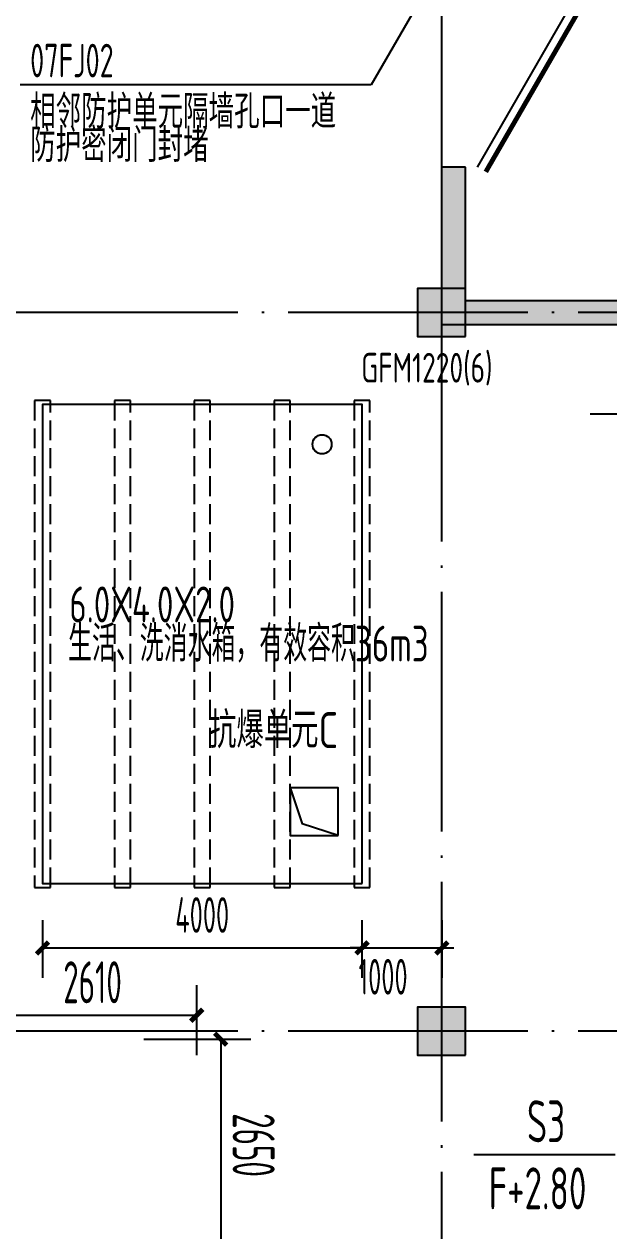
# Model space of a CAD drawing. Extents: x -473190 to 2138458, y -81875 to 2633646.
# Drawn here: x 1061632 to 1068951, y 69442 to 84552 of the extents above; entities that cross this region are included whole.
import ezdxf

# ---------------------------------------------------------------- set-up
doc = ezdxf.new("R2010")
doc.units = 0
doc.header["$LTSCALE"] = 1000
doc.linetypes.add('DASH', pattern=[0.35, 0.25, -0.1])
doc.linetypes.add('DOTE', pattern=[2.42, 2, -0.2, 0.02, -0.2])
for name, color, linetype in [('A-COLUMN', 2, 'Continuous'), ('A-PUB_HATCH', 8, 'Continuous'), ('DIM_IDEN', 3, 'Continuous'), ('DOTE', 1, 'DOTE'), ('PUB_DIM', 3, 'Continuous'), ('PUB_HATCH', 8, 'Continuous'), ('PUB_TEXT', 7, 'Continuous'), ('RF-M', 4, 'Continuous'), ('RF-MBH', 11, 'Continuous'), ('RF-QT', 30, 'Continuous'), ('TH_TEXT', 7, 'Continuous'), ('TWT_DASH', 8, 'DASH'), ('TWT_水箱', 7, 'Continuous'), ('水套管', 1, 'Continuous'), ('索引线', 252, 'Continuous')]:
    doc.layers.add(name, color=color, linetype=linetype)
doc.layers.add('RF-WZ', color=110, linetype='Continuous', lineweight=0)
doc.styles.add('_TCH_DIM_T3', font='tssdeng.shx', dxfattribs={"width": 0.564706, "bigfont": '@@@tssdchn.shx'})
doc.styles.add('_TCH_WINDOW', font='tssdeng.shx', dxfattribs={"width": 0.8, "height": 3.5, "bigfont": 'tssdchn.shx'})
doc.styles.add('TYDG_02', font='TSSDENG', dxfattribs={"width": 0.8, "bigfont": 'TSSDCHN'})
doc.dimstyles.new('_TCH_ARCH&&150', dxfattribs={"dimtxt": 525, "dimasz": 150, "dimexe": 375, "dimexo": 450, "dimgap": 150, "dimtad": 1, "dimdec": 0, "dimzin": 0, "dimdsep": 46, "dimtxsty": '_TCH_DIM_T3', "dimblk": 'ARCHTICK', "dimcen": 0.09, "dimclrt": 7, "dimazin": 2, "dimtfac": 1, "dimtdec": 0, "dimtix": 1, "dimtmove": 2, "dimatfit": 3, "dimfxl": 0, "dimtolj": 1, "dimtzin": 0, "dimarcsym": 0})
doc.dimstyles.new('_TWT_ARCH&&150', dxfattribs={"dimtxt": 446.25, "dimasz": 150, "dimexe": 375, "dimexo": 450, "dimgap": 189.375, "dimtad": 1, "dimdec": 0, "dimzin": 0, "dimdsep": 46, "dimtxsty": '_TCH_DIM_T3', "dimblk": 'ARCHTICK', "dimcen": 0.09, "dimclrt": 7, "dimazin": 2, "dimtfac": 1, "dimtdec": 0, "dimtix": 1, "dimtmove": 2, "dimatfit": 3, "dimfxl": 0, "dimtolj": 1, "dimtzin": 0, "dimarcsym": 0})

# ---------------------------------------------------------------- blocks, each defined once
blk = doc.blocks.new('$DorLib2D$00000211')
at = {"color": 0}
for p, q in [((-0.5, 0.05), (-0.067, 0.3)), ((0.5, 0.05), (0.067, 0.3))]:
    blk.add_line(p, q, dxfattribs=at)
at = {"color": 0, "const_width": 0.01}
for points in [[(-0.51, 0.0673), (-0.077, 0.3173)], [(0.51, 0.0673), (0.077, 0.3173)]]:
    blk.add_lwpolyline(points, dxfattribs=at)
blk = doc.blocks.new('afasgasg')
at = {"layer": 'A-PUB_HATCH'}
blk.add_hatch(color=256, dxfattribs=at).paths.add_polyline_path([(483048.2, -734610.2), (483048.2, -732940.2), (482748.2, -732940.2), (482748.2, -734910.2)])
at = {"layer": 'PUB_HATCH'}
blk.add_hatch(color=256, dxfattribs=at).paths.add_polyline_path([(483048.2, -734610.2), (482748.2, -734910.2), (485923.2, -734910.2), (486223.2, -734610.2)])
at = {"layer": 'RF-QT'}
for p, q in [((483048.2, -732940.2), (482748.2, -732940.2)), ((482748.2, -732940.2), (482748.2, -734910.2)), ((483048.2, -734610.2), (483048.2, -732940.2)), ((483048.2, -734610.2), (486223.2, -734610.2)), ((482748.2, -734910.2), (485923.2, -734910.2))]:
    blk.add_line(p, q, dxfattribs=at)
at = {"layer": 'RF-M'}
ref = blk.add_blockref('$DorLib2D$00000211', (482898.2, -729940.2), dxfattribs=dict(at, xscale=-6000, yscale=-6000, zscale=300, rotation=90))
ref.add_attrib('A', 'GSFMG6022(5)', (482267, -730702.7), dxfattribs={"layer": 'RF-MBH', "height": 297.5, "rotation": 90, "style": '_TCH_WINDOW', "width": 0.564706})
at = {"layer": 'RF-MBH', "style": '_TCH_WINDOW', "width": 0.705882}
blk.add_text('GFM1220(6)', height=371.88, dxfattribs=at).set_placement((481742.7, -735638.9))
blk = doc.blocks.new('_ArchTick')
at = {"color": 0, "linetype": 'ByBlock', "const_width": 0.4}
blk.add_lwpolyline([(-0.5, -0.5), (0.5, 0.5)], dxfattribs=at)
blk = doc.blocks.new('*D5688')
at = {"layer": 'Defpoints', "color": 0, "transparency": 16777216}
for p in [(-233469, -196322), (-232519, -196322), (-232519, -198933)]:
    blk.add_point(p, dxfattribs=at)
at = {"layer": 'PUB_DIM', "color": 0, "lineweight": -2, "transparency": 16777216}
for p, q in [((-232969, -196322), (-233844, -196322)), ((-233469, -198933), (-233469, -196322)), ((-232969, -198933), (-233844, -198933))]:
    blk.add_line(p, q, dxfattribs=at)
at = {"layer": 'PUB_DIM', "color": 0, "lineweight": -2, "transparency": 16777216, "xscale": 150, "yscale": 150, "zscale": 150}
for p, rotation in [((-233469, -196322), 90), ((-233469, -198933), 270)]:
    blk.add_blockref('_ArchTick', p, dxfattribs=dict(at, rotation=rotation))
at = {"layer": 'PUB_DIM', "color": 7, "transparency": 16777216, "insert": (-233882, -197627), "char_height": 525, "attachment_point": 5, "rotation": 90, "style": '_TCH_DIM_T3'}
blk.add_mtext('\\A1;2610', dxfattribs=at)
blk = doc.blocks.new('*D5689')
at = {"layer": 'Defpoints', "color": 0, "transparency": 16777216}
for p in [(-230519, -196022), (-233169, -197433), (-230519, -197433)]:
    blk.add_point(p, dxfattribs=at)
at = {"layer": 'PUB_DIM', "color": 0, "lineweight": -2, "transparency": 16777216}
for p, q in [((-233169, -196983), (-233169, -195647)), ((-230519, -196983), (-230519, -195647)), ((-233169, -196022), (-230519, -196022))]:
    blk.add_line(p, q, dxfattribs=at)
at = {"layer": 'PUB_DIM', "color": 0, "lineweight": -2, "transparency": 16777216, "xscale": 150, "yscale": 150, "zscale": 150, "rotation": 180}
blk.add_blockref('_ArchTick', (-233169, -196022), dxfattribs=at)
at = {"layer": 'PUB_DIM', "color": 0, "lineweight": -2, "transparency": 16777216, "xscale": 150, "yscale": 150, "zscale": 150}
blk.add_blockref('_ArchTick', (-230519, -196022), dxfattribs=at)
at = {"layer": 'PUB_DIM', "color": 7, "transparency": 16777216, "insert": (-231844, -195610), "char_height": 525, "attachment_point": 5, "style": '_TCH_DIM_T3'}
blk.add_mtext('\\A1;2650', dxfattribs=at)
blk = doc.blocks.new('*D5832')
at = {"layer": 'Defpoints', "color": 0, "transparency": 16777216}
for p in [(-57996, -85856), (-53996, -85856), (-53996, -86656)]:
    blk.add_point(p, dxfattribs=at)
at = {"layer": 'TWT_水箱', "color": 0, "lineweight": -2, "transparency": 16777216}
for p, q in [((-57996, -86306), (-57996, -87031)), ((-53996, -86306), (-53996, -87031)), ((-57996, -86656), (-53996, -86656))]:
    blk.add_line(p, q, dxfattribs=at)
at = {"layer": 'TWT_水箱', "color": 0, "lineweight": -2, "transparency": 16777216, "xscale": 150, "yscale": 150, "zscale": 150, "rotation": 180}
blk.add_blockref('_ArchTick', (-57996, -86656), dxfattribs=at)
at = {"layer": 'TWT_水箱', "color": 0, "lineweight": -2, "transparency": 16777216, "xscale": 150, "yscale": 150, "zscale": 150}
blk.add_blockref('_ArchTick', (-53996, -86656), dxfattribs=at)
at = {"layer": 'TWT_水箱', "color": 7, "transparency": 16777216, "insert": (-55996, -86243), "char_height": 446.2, "attachment_point": 5, "style": '_TCH_DIM_T3'}
blk.add_mtext('\\A1;4000', dxfattribs=at)
blk = doc.blocks.new('*D5833')
at = {"layer": 'Defpoints', "color": 0, "transparency": 16777216}
for p in [(-53996, -85856), (-52996, -85856), (-52996, -86656)]:
    blk.add_point(p, dxfattribs=at)
at = {"layer": 'TWT_水箱', "color": 0, "lineweight": -2, "transparency": 16777216}
for p, q in [((-53996, -86306), (-53996, -87031)), ((-52996, -86306), (-52996, -87031)), ((-53996, -86656), (-54146, -86656)), ((-53996, -86656), (-52996, -86656)), ((-52996, -86656), (-52846, -86656))]:
    blk.add_line(p, q, dxfattribs=at)
at = {"layer": 'TWT_水箱', "color": 0, "lineweight": -2, "transparency": 16777216, "xscale": 150, "yscale": 150, "zscale": 150}
blk.add_blockref('_ArchTick', (-53996, -86656), dxfattribs=at)
at = {"layer": 'TWT_水箱', "color": 0, "lineweight": -2, "transparency": 16777216, "xscale": 150, "yscale": 150, "zscale": 150, "rotation": 180}
blk.add_blockref('_ArchTick', (-52996, -86656), dxfattribs=at)
at = {"layer": 'TWT_水箱', "color": 7, "transparency": 16777216, "insert": (-53732, -87017), "char_height": 446.2, "attachment_point": 5, "style": '_TCH_DIM_T3'}
blk.add_mtext('\\A1;1000', dxfattribs=at)
blk = doc.blocks.new('_FZH')
blk.add_lwpolyline([(-0.5, -0.5), (0.5, -0.5), (0.5, 0.5), (-0.5, 0.5)], close=True)
at = {"layer": 'PUB_HATCH'}
blk.add_solid([(-0.5, -0.5), (0.5, -0.5), (-0.5, 0.5), (0.5, 0.5)], dxfattribs=at)
blk = doc.blocks.new('zsgc')
at = {"layer": 'RF-WZ', "style": 'TYDG_02', "width": 0.8}
blk.add_text('抗爆单元C', height=450, rotation=90, dxfattribs=at).set_placement((-236814.4, -196167))
at = {"layer": 'PUB_DIM'}
for p1, p2, distance, picture, middle in [((-233169.5, -197432.5), (-230519.5, -197432.5), 1410.4, '*D5689', (-231844.5, -195609.6)), ((-232519.5, -198932.5), (-232519.5, -196322.1), 950, '*D5688', (-233882, -197627.3))]:
    dim = blk.add_aligned_dim(p1=p1, p2=p2, distance=distance, dimstyle='_TCH_ARCH&&150', dxfattribs=at)
    dim.commit()
    dim.dimension.update_dxf_attribs({"geometry": picture, "text_midpoint": middle})
blk = doc.blocks.new('A$C26D95103')
at = {"layer": 'TWT_DASH'}
for points in [[(-57895.8, -85900), (-57895.8, -79800), (-58095.8, -79800), (-58095.8, -85900)], [(-56895.8, -85900), (-56895.8, -79800), (-57095.8, -79800), (-57095.8, -85900)], [(-55895.8, -85900), (-55895.8, -79800), (-56095.8, -79800), (-56095.8, -85900)], [(-54895.8, -85900), (-54895.8, -79800), (-55095.8, -79800), (-55095.8, -85900)], [(-53895.8, -85900), (-53895.8, -79800), (-54095.8, -79800), (-54095.8, -85900)]]:
    blk.add_lwpolyline(points, close=True, dxfattribs=at)
at = {"layer": 'TWT_水箱'}
for p in [(-54895.8, -84650, -3000), (-54295.8, -85250, -3000)]:
    blk.add_line(p, (-54745.8, -85100, -3000), dxfattribs=at)
for points in [[(-53995.8, -85850), (-53995.8, -79850), (-57995.8, -79850), (-57995.8, -85850)], [(-54295.8, -85250), (-54295.8, -84650), (-54895.8, -84650), (-54895.8, -85250)]]:
    blk.add_lwpolyline(points, close=True, dxfattribs=at)
at = {"layer": 'TWT_水箱', "color": 2, "linetype": 'Continuous'}
blk.add_circle((-54495.8, -80350), 120, dxfattribs=at)
at = {"layer": '水套管'}
for p, q in [((-50255.3, -79974.4), (-51141.7, -79974.4)), ((-50825, -89246.2), (-52597.7, -89246.2))]:
    blk.add_line(p, q, dxfattribs=at)
at = {"layer": 'TH_TEXT', "style": 'TYDG_02', "width": 0.64}
for s, p in [('S3', (-51931, -89088.7)), ('F+2.80', (-52409.2, -89928.7))]:
    blk.add_text(s, height=525, dxfattribs=at).set_placement(p)
at = {"layer": 'TWT_水箱', "style": 'TYDG_02', "width": 0.7}
for s, p in [('6.0X4.0X2.0', (-57659.5, -82580, -3000)), ('生活、洗消水箱，有效容积36m3', (-57675.4, -83070.4, -3000))]:
    blk.add_text(s, height=450.002, dxfattribs=at).set_placement(p)
at = {"layer": 'TWT_水箱'}
dim = blk.add_aligned_dim(p1=(-57995.8, -85856), p2=(-53995.8, -85856), distance=-800, dimstyle='_TWT_ARCH&&150', dxfattribs=at)
dim.commit()
dim.dimension.update_dxf_attribs({"geometry": '*D5832', "text_midpoint": (-55995.8, -86243.5)})
dim = blk.add_linear_dim(base=(-52995.8, -86656), p1=(-53995.8, -85856), p2=(-52995.8, -85856), angle=0, dimstyle='_TWT_ARCH&&150', dxfattribs=at)
dim.commit()
dim.dimension.update_dxf_attribs({"geometry": '*D5833', "text_midpoint": (-53731.6, -87017.3), "dimtype": 161})

msp = doc.modelspace()

# ---------------------------------------------------------------- linework, layer by layer
at = {"layer": 'DOTE', "color": 16, "linetype": 'DOTE', "ltscale": 1.5}
for p, q in [((1066856.7, 171823.5), (1066856.7, -58315.4)), ((1158685.6, 80942.4), (1029856.7, 80942.4))]:
    msp.add_line(p, q, dxfattribs=at)
at = {"layer": 'DOTE', "color": 127, "linetype": 'DOTE', "ltscale": 1.5}
msp.add_line((1158685.6, 71942.4), (1029856.7, 71942.4), dxfattribs=at)

# ---------------------------------------------------------------- block references
at = {"rotation": 270}
msp.add_blockref('zsgc', (1260114.7, -161327.1), dxfattribs=at)
at = {"layer": '索引线'}
msp.add_blockref('afasgasg', (584108.5, 815702.6), dxfattribs=at)

# ---------------------------------------------------------------- next in the draw order: block references
msp.add_blockref('A$C26D95103', (1119856.7, 159640.6))

# ---------------------------------------------------------------- next in the draw order: linework, layer by layer
at = {"layer": 'DIM_IDEN'}
for p, q in [((1068031.8, 87359.6), (1065975.6, 83791.9)), ((1065975.6, 83791.9), (1061580.9, 83791.9))]:
    msp.add_line(p, q, dxfattribs=at)

# ---------------------------------------------------------------- next in the draw order: block references
at = {"layer": 'A-COLUMN', "xscale": 600, "yscale": 600, "zscale": 600, "rotation": 90}
for p in [(1066856.7, 80942.4), (1066856.7, 71942.4)]:
    msp.add_blockref('_FZH', p, dxfattribs=at)

# ---------------------------------------------------------------- next in the draw order: texts
at = {"layer": 'PUB_TEXT', "style": 'TYDG_02'}
for s, width, p in [('07FJ02', 0.64, (1061706.9, 83885.6)), ('相邻防护单元隔墙孔口一道', 0.8, (1061706.9, 83245.9)), ('防护密闭门封堵', 0.8, (1061706.9, 82825.9))]:
    msp.add_text(s, height=420, dxfattribs=dict(at, width=width)).set_placement(p)

doc.saveas('drawing.dxf')
